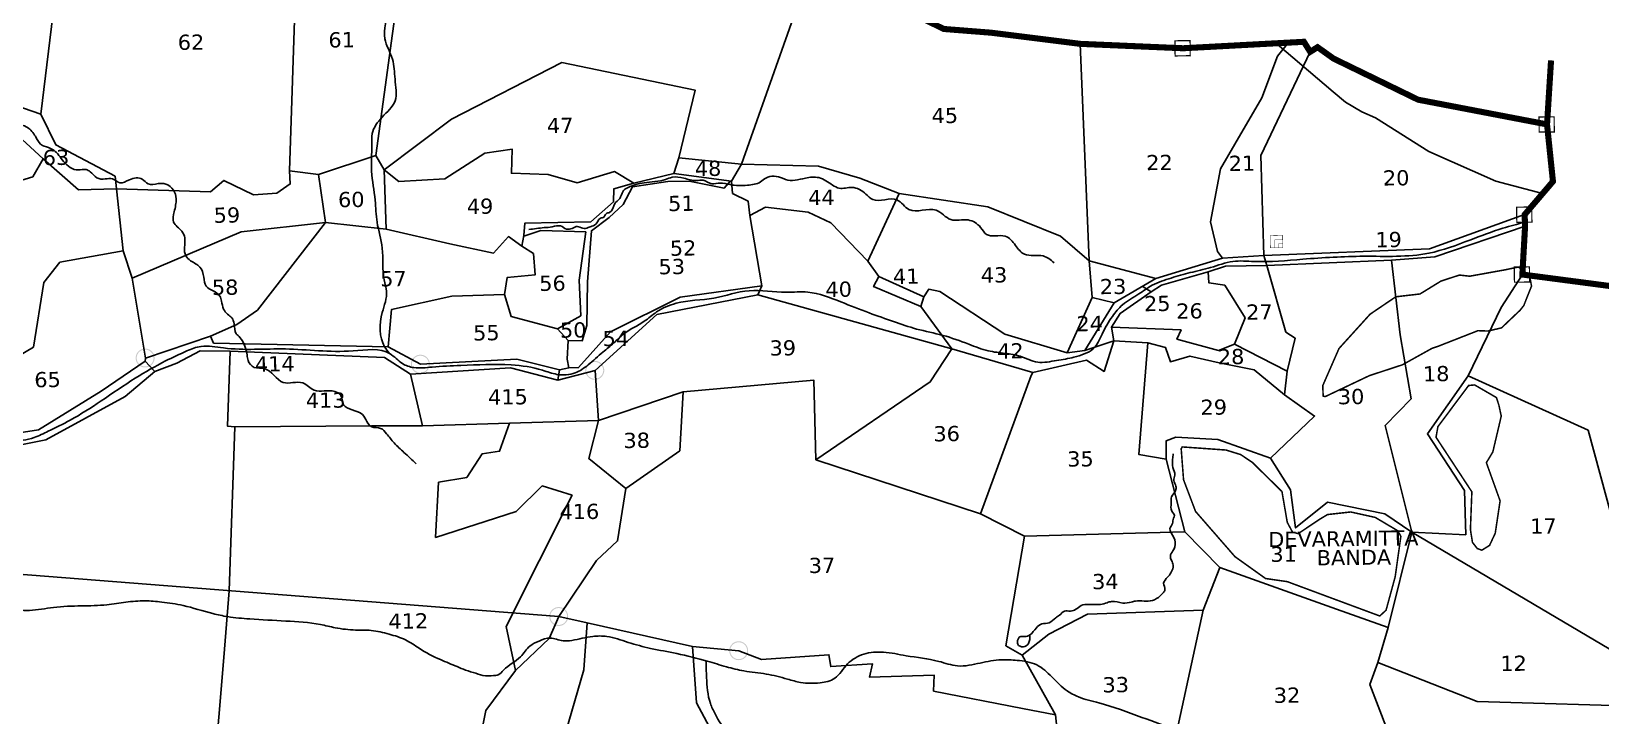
# Model space of a CAD drawing. Header units: inches. Extents: x 732949 to 750565, y 1640350 to 1646067.
# Drawn here: x 744228 to 746294, y 1643260 to 1644160 of the extents above; entities that cross this region are included whole.
import ezdxf
from ezdxf.enums import TextEntityAlignment as Align

# ---------------------------------------------------------------- set-up
doc = ezdxf.new("R2010")
doc.units = ezdxf.units.IN
doc.header["$MEASUREMENT"] = 0
doc.linetypes.add('ACAD_ISO02W100', pattern=[15, 12, -3])
for name, color, linetype in [('HILL', 223, 'Continuous'), ('PLOT', 7, 'Continuous'), ('PLOT NO', 7, 'Continuous'), ('ROADS', 6, 'Continuous'), ('TANKS-STREAM', 4, 'Continuous'), ('VILLAGE BOUNDRY', 5, 'Continuous'), ('VILLAGE STONES', 240, 'Continuous')]:
    doc.layers.add(name, color=color, linetype=linetype)
doc.styles.get("Standard").update_dxf_attribs({"font": 'verdana.ttf'})

msp = doc.modelspace()

# ---------------------------------------------------------------- hatches: boundary and pattern name
at = {"layer": 'VILLAGE STONES'}
h = msp.add_hatch(color=256, dxfattribs=at)
edge = h.paths.add_edge_path(flags=16)
edge.add_arc((744377.4, 1643730.4), 11.1, -4.323, 355.677)
edge = h.paths.add_edge_path()
edge.add_arc((744377.4, 1643730.4), 12.5, -4.323, 355.677)
h = msp.add_hatch(color=256, dxfattribs=at)
edge = h.paths.add_edge_path(flags=16)
edge.add_arc((744739.9, 1643722.3), 11.1, -4.323, 355.677)
edge = h.paths.add_edge_path()
edge.add_arc((744739.9, 1643722.3), 12.5, -4.323, 355.677)
h = msp.add_hatch(color=256, dxfattribs=at)
edge = h.paths.add_edge_path(flags=16)
edge.add_arc((744969.6, 1643714.2), 11.1, -4.323, 355.677)
edge = h.paths.add_edge_path()
edge.add_arc((744969.6, 1643714.2), 12.5, -4.323, 355.677)
h = msp.add_hatch(color=256, dxfattribs=at)
edge = h.paths.add_edge_path(flags=16)
edge.add_arc((744922.1, 1643390.2), 11.1, -4.323, 355.677)
edge = h.paths.add_edge_path()
edge.add_arc((744922.1, 1643390.2), 12.5, -4.323, 355.677)
h = msp.add_hatch(color=256, dxfattribs=at)
edge = h.paths.add_edge_path(flags=16)
edge.add_arc((745159.1, 1643345.2), 11.1, -4.323, 355.677)
edge = h.paths.add_edge_path()
edge.add_arc((745159.1, 1643345.2), 12.5, -4.323, 355.677)

# ---------------------------------------------------------------- linework, layer by layer
at = {"layer": 'HILL', "ltscale": 10, "const_width": 2.03}
for points in [[(746193.1, 1643799.5), (746203.3, 1643825.1), (746200.6, 1643839), (746186.1, 1643850.2), (746168, 1643846.4), (746121.9, 1643838.1), (746108.4, 1643839.6), (746084.1, 1643831.7), (746056.4, 1643814.7), (746024.5, 1643811), (745990.7, 1643788.1), (745949.7, 1643742.9), (745928.3, 1643694), (745928.9, 1643680.3), (745931.5, 1643679.6), (745989.7, 1643707.2), (746016.8, 1643716.1), (746033.3, 1643721.5), (746072.3, 1643743.2), (746080.9, 1643746.1), (746132.7, 1643766.4), (746145.9, 1643765.9), (746163.8, 1643770.1), (746188.4, 1643793.5), (746193.1, 1643799.5)], [(746160.3, 1643668.4), (746157, 1643678.4), (746128.3, 1643695), (746120.4, 1643694.2), (746080, 1643640.1), (746077.5, 1643626.1), (746124.7, 1643554.3), (746122.8, 1643504.7), (746125.5, 1643487.8), (746131.8, 1643479.7), (746137.9, 1643477.5), (746148, 1643483.8), (746155.5, 1643499.8), (746161.9, 1643542.4), (746143.8, 1643592.7), (746152.3, 1643606.7), (746160, 1643639.4), (746163.4, 1643654), (746160.3, 1643668.4)], [(746003.4, 1643390.9), (745942.7, 1643413.4), (745881.6, 1643436.1), (745853, 1643440.2), (745812.7, 1643469), (745760.8, 1643528.5), (745745, 1643570.2), (745741.9, 1643610.9), (745743.3, 1643613.4), (745800.9, 1643609.3), (745820.3, 1643603.3), (745835.5, 1643593.1), (745874.6, 1643554.7), (745881.6, 1643514.1), (745888.6, 1643501.1), (745890.4, 1643500.7), (745896.1, 1643499.3), (745924.1, 1643518.1), (745934.6, 1643524.4), (745947.3, 1643525.8), (745965.1, 1643527.8), (745997.5, 1643520.6), (746027.2, 1643503), (746029.7, 1643498.5), (746031.2, 1643495.7), (746023.7, 1643442.4), (746011.7, 1643398.5), (746003.4, 1643390.9)]]:
    msp.add_lwpolyline(points, dxfattribs=at)
at = {"layer": 'PLOT'}
for points in [[(744284.1, 1644412.4), (744240, 1644051.3), (744194.3, 1644067.3), (744181.2, 1644049.1), (743983.5, 1643952.9)], [(744580, 1644347.1), (744567.5, 1643976.7), (744605.9, 1643972), (744614.8, 1643908.7), (744525.6, 1643793.6), (744498.3, 1643774.7), (744463.3, 1643759.2), (744467.4, 1643749.8)], [(744681.1, 1643997), (744725.1, 1644318.4)], [(746194.2, 1643919.1), (746069.1, 1643873.9), (745850.9, 1643865.2), (745796.1, 1643861.8), (745708.4, 1643835.2), (745653.5, 1643802.9), (745614.9, 1643740.3), (745591.9, 1643737.1), (745509.6, 1643762), (745424.1, 1643818.1), (745409.4, 1643820.9), (745403, 1643810.9), (745343.7, 1643837.7), (745329.3, 1643857.8), (745280.5, 1643908.5), (745250.8, 1643922.4), (745194.3, 1643928.8), (745173.8, 1643918.2), (745171.7, 1643936.8), (745151, 1643947), (745149.7, 1643963), (745162.7, 1643985.4), (745215.8, 1644135.4), (745255.8, 1644248.9)], [(745591.9, 1643737.1), (745624.7, 1643809.9), (745620.7, 1643858.4), (745609, 1644143.9)], [(745883.3, 1644145.5), (745868.6, 1644127.5), (745848, 1644072.8), (745812.6, 1644011.9), (745793.8, 1643979.5), (745780.7, 1643909.7), (745789.8, 1643870.8), (745796.1, 1643861.8)], [(745911.8, 1644133.4), (745847, 1643997.1), (745850.9, 1643865.2)], [(744681.1, 1643997), (744692.3, 1643978.2), (744781.1, 1644044.8), (744926.1, 1644119.4), (745101.6, 1644083), (745080.2, 1643993.8), (745073.7, 1643973.4), (745020.9, 1643960.7), (744995.4, 1643975.8), (744946.3, 1643961.2), (744908, 1643972.1), (744859.9, 1643973.7), (744860.8, 1644005.2), (744824.9, 1644000), (744772.3, 1643966.1), (744711.7, 1643962.8), (744692.3, 1643978.2), (744694.7, 1643899.9), (744614.8, 1643908.7)], [(744567.5, 1643976.7), (744568.6, 1643959.6), (744550.8, 1643947.5), (744520.1, 1643945.3), (744480.9, 1643964.1), (744463.5, 1643949.2), (744339.6, 1643952.9), (744338.1, 1643969.6), (744260, 1644010.8), (744240, 1644051.3)], [(744181.2, 1644049.1), (744243.3, 1643992.4), (744289.5, 1643951.6), (744339.6, 1643952.9)], [(744243.3, 1643992.4), (744229.4, 1643969), (744199.1, 1643959.8), (744184.5, 1643874.1), (744097.7, 1643868.3), (744064.2, 1643873.8), (744031.8, 1643811.9), (743992.6, 1643829.9)], [(744605.9, 1643972), (744681.1, 1643997)], [(745080.2, 1643993.8), (745162.7, 1643985.4)], [(745073.7, 1643973.4), (745149.7, 1643963)], [(745162.7, 1643985.4), (745264.3, 1643982.9), (745318.8, 1643967.3), (745370.6, 1643947), (745487.2, 1643929.2), (745582.8, 1643891), (745620.7, 1643858.4), (745708.4, 1643835.2)], [(744348.7, 1643871.3), (744339.6, 1643952.9)], [(744694.7, 1643899.9), (744778.8, 1643880.5), (744836, 1643868.6), (744855.9, 1643890.3), (744873.6, 1643877.8), (744876.3, 1643891.8), (744877.6, 1643907.9), (744964.2, 1643909.7), (744994.2, 1643936.1), (744994.6, 1643952.9), (745020.9, 1643960.7)], [(745147.7, 1643963.3), (745139.9, 1643953.8), (745094, 1643963.1), (745066, 1643962.9), (745019.2, 1643955.7), (745006.8, 1643932.4), (744988.4, 1643915.5), (744965.2, 1643897.9), (744959.9, 1643830.5), (744959, 1643773.2), (744953, 1643753.1), (744934.5, 1643753.3), (744933.1, 1643728.8), (744935.3, 1643717.6)], [(745370.6, 1643947), (745329.3, 1643857.8)], [(744614.8, 1643908.7), (744503.8, 1643896.5), (744360.3, 1643835.6)], [(745173.8, 1643918.2), (745189.8, 1643825.2), (745081.9, 1643810.3), (744990.4, 1643765), (744948.2, 1643717.9), (744935.3, 1643717.6), (744923.2, 1643714.8), (744867.1, 1643728.9), (744740.2, 1643722.2), (744697.4, 1643745.3), (744467.4, 1643749.8)], [(744876.1, 1643890.9), (744898.6, 1643898.3), (744957.6, 1643896.3), (744949.2, 1643832.7), (744951.1, 1643786), (744920.5, 1643768.8), (744934.5, 1643753.3)], [(746194.8, 1643903.9), (746075.8, 1643863.8), (746018.9, 1643859.3), (745854.6, 1643852.2), (745850.9, 1643865.2)], [(744093.1, 1643756), (744138.5, 1643762.8), (744157.1, 1643729.9), (744189.5, 1643720.7), (744230.6, 1643744.9), (744243.9, 1643829.6), (744265.1, 1643856.6), (744348.7, 1643871.3), (744360.3, 1643835.6), (744377.7, 1643730.3)], [(744873.6, 1643877.8), (744889.1, 1643867.9), (744891, 1643839.8), (744854.4, 1643836.6), (744850.5, 1643814)], [(745854.6, 1643852.2), (745800.1, 1643851.5), (745777.5, 1643843.7), (745716, 1643826.3), (745702.2, 1643817.5), (745690.7, 1643824.8)], [(745777.5, 1643843.7), (745778.5, 1643829.3), (745799.3, 1643826.2), (745826, 1643783.5), (745811.9, 1643748.7)], [(745854.6, 1643852.2), (745879.8, 1643764.5), (745891.8, 1643756.6), (745881.4, 1643713)], [(746018.9, 1643859.3), (746030.4, 1643760.9), (746044.8, 1643676.7), (746010.5, 1643641.5), (746045.8, 1643501.3)], [(745189.8, 1643825.2), (745184.3, 1643813.5), (745051.3, 1643787.5), (744969.9, 1643714.1), (744921, 1643701.3), (744923.2, 1643714.8)], [(745398.8, 1643798.4), (745336.7, 1643824.5), (745343.7, 1643837.7)], [(746191.2, 1643840.3), (746163.2, 1643797), (746119.7, 1643707.1), (746066.2, 1643630.7), (746115.1, 1643556.1), (746116.7, 1643497.9), (746045.8, 1643501.3), (746014.3, 1643375.8), (746000.9, 1643329.7), (745990.3, 1643300.7), (746024.5, 1643211.7), (746044.9, 1643205.6), (746040.4, 1643151.6), (745965.4, 1643152.4), (745801.6, 1643173), (745725.7, 1643190.8), (745639.2, 1643203), (745635.4, 1643225.4), (745580.6, 1643239.5), (745578.4, 1643240.1), (745576.5, 1643260.6)], [(744920.5, 1643768.8), (744859.3, 1643785.1), (744850.5, 1643814), (744781.4, 1643811.9), (744701.7, 1643794.2), (744697.4, 1643745.3)], [(745439.9, 1643742.7), (745184.3, 1643813.5)], [(745653.1, 1643753), (745640.4, 1643712.7), (745617.2, 1643727.6), (745546.3, 1643711.4), (745439.9, 1643742.7), (745398.8, 1643798.4), (745403, 1643810.9)], [(745702.2, 1643817.5), (745661.6, 1643789.2), (745650.2, 1643771), (745653.1, 1643753), (745614.9, 1643740.3)], [(745624.7, 1643809.9), (745653.5, 1643802.9)], [(745650.2, 1643771), (745741.7, 1643767.5), (745736.2, 1643755.3), (745791, 1643740.5), (745811.9, 1643748.7), (745881.4, 1643713), (745878.1, 1643681.8)], [(746000.9, 1643329.7), (746131.6, 1643278.2), (746369.4, 1643271.4), (746511.8, 1643263.7), (746533.3, 1643581.2), (746769.5, 1643579.9), (746769.5, 1643632.1), (746784.3, 1643768.8)], [(744463.3, 1643759.2), (744377.7, 1643730.3), (744377.5, 1643726.1), (744319.5, 1643686.9)], [(744390.1, 1643712.7), (744419.1, 1643723.5), (744449.8, 1643739.7), (744489.2, 1643739.5), (744486, 1643640.7), (744495.5, 1643639.8), (744675.7, 1643641.2), (744742.5, 1643641), (744727.1, 1643709.2), (744692.7, 1643731.2), (744489.2, 1643739.5)], [(745439.9, 1643742.7), (745411.3, 1643699), (745260.8, 1643596.5)], [(745653.1, 1643753), (745697.9, 1643750.6), (745721.2, 1643744.3), (745727.8, 1643725.4), (745753.4, 1643733), (745792.1, 1643724.1), (745837.8, 1643714.8), (745878.1, 1643681.8), (745917.5, 1643654.1), (745859.7, 1643598.6), (745790, 1643623.3), (745734.7, 1643626.3), (745722.1, 1643621.2), (745722.3, 1643597.5), (745686.3, 1643603.3), (745697.9, 1643750.6)], [(743498.4, 1643389.6), (743559.8, 1643415.4), (743691.1, 1643452.5), (743796.4, 1643483), (743944.6, 1643534.9), (744008.4, 1643532.8), (744123.7, 1643598.2), (744246.6, 1643622.8), (744351.3, 1643679.6), (744390.1, 1643712.7), (744377.5, 1643726.1)], [(744921, 1643701.3), (744858.6, 1643717.4), (744727.1, 1643709.2)], [(744969.9, 1643714.1), (744974.5, 1643648), (744857.2, 1643644.5), (744742.5, 1643641)], [(744974.5, 1643648), (745085.9, 1643685.7), (745258.2, 1643701.2), (745260.8, 1643596.5), (745477.5, 1643525.2), (745535.7, 1643495.8), (745510.9, 1643351.7), (745532.5, 1643339.4), (745576.5, 1643260.6), (745532.9, 1643269), (745415.9, 1643292.1), (745416.6, 1643312.8), (745331.4, 1643310.2), (745335.2, 1643328), (745280.4, 1643324.4), (745278, 1643339.8), (745189.1, 1643333.5), (745159.4, 1643345.1), (745098.3, 1643350.8), (744959.6, 1643381.8), (744922.3, 1643390.1), (744971.8, 1643464), (744999.7, 1643489.8), (745010.4, 1643558.8), (744961.9, 1643598), (744974.5, 1643648)], [(745546.3, 1643711.4), (745544.3, 1643707.3), (745477.5, 1643525.2)], [(746119.7, 1643707.1), (746277.7, 1643635.3), (746365.6, 1643312.1), (746045.8, 1643501.3)], [(744319.5, 1643686.9), (744236.9, 1643636), (744083.9, 1643612.4)], [(745085.9, 1643685.7), (745081.6, 1643608.4), (745010.4, 1643558.8)], [(743145.2, 1643168.4), (743320.7, 1643109.6), (743422.1, 1643075.6), (743463.3, 1643063.6), (743488, 1643057.7), (743506.8, 1643055.2), (743562.5, 1643049), (743696.4, 1643056.2), (743754, 1643055), (743969.1, 1643098.2), (744116.4, 1643132.4), (744178.7, 1643134.3), (744247.9, 1643062.3), (744281.1, 1643085.7), (744355.9, 1643098.2), (744363.6, 1643118), (744411.5, 1643131.1), (744421.1, 1643198.1), (744468.1, 1643179.2), (744481.2, 1643336.2), (744488.1, 1643424.1), (744495.5, 1643639.8)], [(744857.2, 1643644.5), (744844.2, 1643607.7), (744821.4, 1643604.5), (744801, 1643573.3), (744763.8, 1643566.8), (744760, 1643494.2), (744865.9, 1643528.4), (744900.2, 1643562), (744939.6, 1643549.7), (744852.9, 1643376.9), (744865, 1643319.1)], [(745722.3, 1643597.5), (745746.8, 1643501.5), (745792.9, 1643454.6), (745946.3, 1643400), (746014.3, 1643375.8)], [(746045.8, 1643501.3), (746010.1, 1643525.3), (745934.5, 1643540.5), (745892.5, 1643506.8), (745885.8, 1643557), (745859.7, 1643598.6)], [(745746.8, 1643501.5), (745535.7, 1643495.8)], [(745792.9, 1643454.6), (745770.9, 1643398.6), (745725.7, 1643190.8)], [(744922.3, 1643390.1), (744909.7, 1643361.1), (744865, 1643319.1), (744826.2, 1643266.3), (744806.4, 1643168), (744785.3, 1643144.1), (744772.1, 1643140.8), (744748.8, 1643138), (744468.1, 1643179.2)], [(745770.9, 1643398.6), (745618.5, 1643393.3), (745567.4, 1643366.9), (745532.5, 1643339.4)], [(744959.6, 1643381.8), (744955.3, 1643320.2), (744895.1, 1643113), (744845.1, 1643047.1), (744810, 1643016.2), (744806.2, 1643002.1), (744796.9, 1643009.7), (744611.1, 1642952.9), (744583.1, 1642955.1), (744588.8, 1642933), (744569.7, 1642932.5), (744542.4, 1642963.2), (744524.5, 1642962.2), (744522.3, 1642973.3), (744468.5, 1642979.8), (744465.2, 1643007.4), (744394.6, 1643047.7), (744368.6, 1643055.2), (744332.6, 1643044.8), (744306, 1643031.6), (744269.7, 1643018.9), (744265.2, 1643037.3), (744254.5, 1643032.5)], [(745098.3, 1643350.8), (745103.4, 1643276.6), (745127.3, 1643232.1), (745122.6, 1643150.2), (745157.9, 1643138.4), (745143.8, 1642929.2), (744973.1, 1642964.2), (744884.9, 1642978.1), (744837.3, 1643011.1), (744810, 1643016.2)]]:
    msp.add_lwpolyline(points, dxfattribs=at)
at = {"layer": 'ROADS'}
msp.add_lwpolyline([(746217.6, 1643946.9), (746156.4, 1643963.3), (746068, 1644002.3), (745997.9, 1644046.5), (745979.9, 1644054.6), (745958.5, 1644067.1), (745942.2, 1644080.7), (745868.4, 1644143.7), (745867.5, 1644144.7)], dxfattribs=at)
for points in [[(744673.2, 1644325.1), (744690.1, 1644271.3), (744699.3, 1644233.7), (744698.6, 1644190.1), (744693.1, 1644150.7), (744703.1, 1644123.7), (744706.5, 1644097.5), (744706.5, 1644068.8), (744689.4, 1644047.3), (744676.5, 1644025.8), (744675.9, 1644010.6), (744675.6, 1643976.4), (744680.4, 1643938), (744682.9, 1643909.3), (744689.8, 1643875.1), (744692.2, 1643833.2), (744695.4, 1643818), (744689.8, 1643790.3), (744692.8, 1643745.3), (744699.2, 1643736.5)], [(743081.7, 1643170.4), (743109.7, 1643197.8), (743143.7, 1643236.5), (743173.3, 1643254.2), (743207.7, 1643271.8), (743261.6, 1643301.6), (743312, 1643332.7), (743335, 1643343.5), (743361.5, 1643353.9), (743406.4, 1643369.7), (743449.1, 1643385), (743495.7, 1643398.7), (743543.7, 1643416), (743576.8, 1643432.1), (743613.1, 1643444.3), (743685.2, 1643462.6), (743738.9, 1643478), (743799.2, 1643493.8), (743833.2, 1643503.8), (743879.5, 1643518.6), (743934.2, 1643538), (743955.9, 1643541.6), (743986.6, 1643539.7), (744005.9, 1643541.2), (744030, 1643554.1), (744078, 1643584.1), (744104, 1643600.3), (744125.6, 1643608.3), (744159.2, 1643614.9), (744201.6, 1643619.9), (744231.2, 1643625.8), (744249.8, 1643634), (744278.7, 1643648.6), (744319.4, 1643673.9), (744364.5, 1643703.9), (744404.4, 1643726.5), (744432.4, 1643739.7), (744451, 1643745.7), (744480.6, 1643743.7), (744562.1, 1643742.3), (744651.2, 1643739.8), (744700, 1643736), (744716.3, 1643723.1), (744731.4, 1643717.8), (744755.4, 1643718.5), (744793.1, 1643720.6), (744859.6, 1643721.4), (744900.7, 1643714.4), (744919.8, 1643708.9), (744943.8, 1643710.9), (744960.9, 1643721.4), (744980.4, 1643738.3), (744994.7, 1643750.3), (745007.8, 1643762.2), (745034.8, 1643778.7), (745051, 1643791.1), (745076.8, 1643802.4), (745126.5, 1643809.4), (745172.9, 1643819), (745221.6, 1643817), (745250.3, 1643817.1), (745293.6, 1643804.3), (745331.1, 1643789.8), (745363, 1643778.4), (745393.4, 1643768.6), (745428, 1643760.2), (745462.1, 1643748.6), (745487.7, 1643739.9), (745510.3, 1643736.5), (745529.9, 1643732.7), (745552.9, 1643725), (745577.8, 1643727.2), (745600.7, 1643731.4), (745614.2, 1643735.8), (745626.1, 1643742.6), (745637.7, 1643761.8), (745651.3, 1643785.2), (745664.6, 1643800.6), (745686.3, 1643814.8), (745703.8, 1643826.1), (745728.6, 1643835.7), (745753.8, 1643842.8), (745780.6, 1643849.4), (745810, 1643857.5), (745837.9, 1643857.5), (745902, 1643860.4), (745982.4, 1643864.3), (746068.1, 1643868.4), (746122.2, 1643885.7), (746165.6, 1643901.2), (746194.6, 1643909.2)], [(743922.6, 1643470.6), (743968.1, 1643472.9), (744007.3, 1643478.8), (744031.9, 1643485.6), (744056, 1643486.4), (744076.1, 1643480.8), (744092.8, 1643464), (744116.8, 1643441.9), (744140.7, 1643420.3), (744161.5, 1643411), (744183.1, 1643403.4), (744204.4, 1643399.3), (744225.3, 1643398.3), (744256.7, 1643402.1), (744293.5, 1643404.2), (744327, 1643405.6), (744352.1, 1643409.1), (744377.1, 1643410.8), (744399.2, 1643409.2), (744427.3, 1643404.7), (744466.6, 1643394.1), (744486.1, 1643390), (744515.2, 1643387), (744562.6, 1643384.2), (744608.3, 1643379.6), (744627.8, 1643375.4), (744654.6, 1643372.4), (744675.2, 1643371.9), (744698.6, 1643367), (744720.3, 1643359.4), (744738.2, 1643348.4), (744766.3, 1643333.5), (744788.4, 1643324.2), (744799.3, 1643319.7), (744812.9, 1643315.5), (744825.5, 1643312.2), (744836, 1643312.5), (744842.4, 1643313.5), (744849.4, 1643319.7), (744871.9, 1643337.3), (744884.2, 1643351.3), (744896.3, 1643357.9), (744910.8, 1643361.8), (744927.9, 1643358.2), (744939.3, 1643358.8), (744967.1, 1643364), (744985.5, 1643364), (745013.6, 1643356.2), (745043.1, 1643348.3), (745077.5, 1643341.4), (745117.8, 1643331.3), (745142.9, 1643324.1), (745166.1, 1643318.5), (745195.4, 1643314.5), (745223.4, 1643307.8), (745240.7, 1643303.5), (745266.3, 1643303), (745285.7, 1643308.9), (745302.5, 1643327.8), (745323.9, 1643340.6), (745349.8, 1643343.3), (745379.6, 1643338.6), (745422.5, 1643331.2), (745447.5, 1643325.2), (745477.3, 1643329), (745505.2, 1643333.2), (745525.8, 1643332.5), (745551.7, 1643326.5), (745571.5, 1643310.7), (745591.8, 1643292.3), (745606.5, 1643284.4), (745633.6, 1643276.4), (745689.9, 1643257.5), (745737.4, 1643240.7), (745760.6, 1643232.2), (745785.3, 1643218.1), (745801.3, 1643211.4), (745833, 1643205.7), (745852.2, 1643198.8), (745871.3, 1643195.4), (745899.1, 1643191), (745919, 1643188), (745929.2, 1643184.3), (745950.9, 1643177), (745962.7, 1643176.5), (746003.9, 1643169.3), (746027.7, 1643166.2), (746059.8, 1643163.9), (746089.6, 1643163.3), (746119.2, 1643162.4), (746127.6, 1643158.8), (746153.6, 1643152.2), (746183, 1643149.5), (746206, 1643144.3), (746248.9, 1643134.7), (746311.2, 1643117.8), (746354.6, 1643105.5), (746379.2, 1643102), (746416, 1643100), (746448, 1643101.8), (746487.9, 1643103.3), (746527.4, 1643103.5), (746563, 1643100.7), (746587.7, 1643099.2), (746623.9, 1643095.8), (746682.1, 1643082.2), (746726.9, 1643073.8), (746760.7, 1643064.3), (746786.6, 1643063), (746812.2, 1643062.3), (746858.4, 1643061.6), (746904.8, 1643062.4), (746954.4, 1643058.1), (746982.6, 1643052.8), (747012, 1643053.1), (747033.9, 1643052.3), (747055.2, 1643050.6), (747074.4, 1643041.5), (747087.4, 1643034.9), (747098, 1643033.7), (747104.8, 1643041.4), (747115, 1643051.1), (747133.3, 1643064.1), (747152.8, 1643066.9), (747183.4, 1643065.5), (747196.8, 1643069.3), (747215.2, 1643084.8), (747237.2, 1643094.5), (747274.1, 1643114), (747321.1, 1643137.5), (747363.2, 1643157.3), (747412.7, 1643185.9), (747491.3, 1643216.7), (747540.6, 1643232.9), (747581.4, 1643231), (747621.6, 1643223.5), (747635.3, 1643213.6), (747644.6, 1643196.4), (747669.5, 1643151.7), (747691.7, 1643124.6), (747720.1, 1643093.8), (747744.9, 1643056.4), (747764.9, 1643033.7), (747781, 1643025.4), (747814.6, 1643018.6), (747845.2, 1643020.2), (747869.6, 1643016.2), (747894, 1643016.1), (747928.6, 1643023.2), (747964.1, 1643032.7), (747999.8, 1643036), (748059.3, 1643044.4), (748093.1, 1643049.7), (748118.1, 1643059.5), (748134.6, 1643069.6), (748140.5, 1643072.8), (748171.2, 1643067.7), (748191.1, 1643065.9), (748212.6, 1643064.3), (748238.3, 1643059.5), (748262.7, 1643054), (748284.1, 1643046.1), (748297.5, 1643039), (748309, 1643019.8), (748322.7, 1642998.5), (748336.4, 1642985.3), (748358.3, 1642971.8), (748372.2, 1642960.4), (748379.5, 1642940.7), (748387.4, 1642915.2), (748392.8, 1642898.7), (748411.4, 1642861.5), (748421, 1642834.1), (748431.9, 1642802.9), (748437, 1642790.6), (748438.7, 1642779.1), (748433.6, 1642768.7), (748424.8, 1642756.2), (748400.9, 1642733.1), (748369.3, 1642713.7), (748330.7, 1642689.4), (748293.1, 1642663.1), (748266.1, 1642646.3), (748244, 1642632.2), (748220.5, 1642618.2), (748182, 1642608.4), (748160.2, 1642585.1), (748146.2, 1642565.9), (748136.2, 1642536.5), (748135.6, 1642519.4), (748133.1, 1642486.5), (748128, 1642463.3), (748117, 1642438.5), (748101, 1642412.6), (748093.1, 1642399.3), (748079.6, 1642373.1), (748075.7, 1642351.1), (748069.6, 1642305.3), (748065.5, 1642292.5), (748043.6, 1642263.8), (748015.5, 1642222.3), (747972.3, 1642159.4), (747948.3, 1642120.9), (747933.8, 1642097.3), (747924.8, 1642062.8), (747906.9, 1642018.3), (747899.9, 1641990), (747877.3, 1641951.8), (747846.7, 1641920.7), (747841.6, 1641911.2), (747834.6, 1641890.1), (747823.6, 1641870.9), (747814.2, 1641856.1), (747808.1, 1641853.1)], [(745116, 1643331.8), (745116.8, 1643310), (745121.8, 1643275.9), (745128, 1643262.1), (745144.3, 1643234.8), (745152.2, 1643219.9), (745155.8, 1643195.7), (745161.9, 1643167.3), (745169.5, 1643128.7), (745182.3, 1643094.7), (745200.2, 1643051.9), (745219.8, 1643017.1), (745241.8, 1642982.8), (745278.1, 1642921.3), (745311.3, 1642868.7), (745339.3, 1642825.5), (745349, 1642807.6), (745366.2, 1642757.4), (745390.4, 1642697.6), (745400.6, 1642661.3), (745406.3, 1642625), (745415.6, 1642590.7), (745423.8, 1642566), (745445.5, 1642519.3), (745455, 1642488.8), (745459, 1642459.9), (745469.7, 1642422.4), (745474.3, 1642393.1), (745482.5, 1642368.7), (745487.4, 1642348.7), (745487.7, 1642322.8), (745495, 1642298.8), (745513.7, 1642255.4), (745526.5, 1642220.1), (745551, 1642188.8), (745559.5, 1642161.8), (745572.8, 1642121.7), (745582.3, 1642092.2), (745600.3, 1642064), (745630.9, 1642032.7), (745649.3, 1642013.8), (745663.6, 1641993.7), (745670.1, 1641977.5)]]:
    msp.add_spline(points, degree=3, dxfattribs=at)
at = {"layer": 'TANKS-STREAM', "const_width": 0.507}
for points in [[(745859.1, 1643891.8), (745875.5, 1643892), (745875.7, 1643875.6), (745859.3, 1643875.4)], [(745865.1, 1643885.9), (745875.6, 1643886), (745875.7, 1643875.6), (745865.2, 1643875.5)], [(745869.9, 1643880.7), (745875.6, 1643880.8), (745875.7, 1643875.6), (745870, 1643875.5)]]:
    msp.add_lwpolyline(points, close=True, dxfattribs=at)
at = {"layer": 'TANKS-STREAM'}
for points in [[(743682.4, 1644439.5), (743680.1, 1644445.8), (743681.4, 1644450.4), (743688.3, 1644457.8), (743687.3, 1644470.4), (743698, 1644479.5), (743700.5, 1644488.6), (743705, 1644495.2), (743713.2, 1644497.2), (743721.5, 1644496.6), (743726, 1644494.5), (743729.9, 1644488), (743739.7, 1644479.8), (743756.6, 1644480.5), (743765.3, 1644473.4), (743769.4, 1644465.9), (743773.9, 1644457.7), (743794.7, 1644445.8), (743805.6, 1644424.8), (743830.9, 1644417.6), (743854.4, 1644395), (743875, 1644388.4), (743884.6, 1644365.7), (743900.3, 1644356.4), (743912.3, 1644327.7), (743924.1, 1644320), (743932.8, 1644313.7), (743937.4, 1644297.3), (743946.5, 1644289.4), (743958.9, 1644284.5), (743971.8, 1644280.4), (743984.7, 1644261.5), (744005.7, 1644255), (744012.5, 1644244.7), (744019, 1644229.6), (744039.7, 1644218), (744052.9, 1644189.6), (744074.8, 1644176.2), (744080.4, 1644153.9), (744091, 1644140.9), (744097.9, 1644138.7), (744111.3, 1644129.4), (744120.2, 1644118.9), (744123.3, 1644109.9), (744135, 1644104.4), (744141.8, 1644102.7), (744153.2, 1644094.9), (744161.2, 1644083.4), (744168.2, 1644076), (744179.4, 1644072.2), (744189.5, 1644063.6), (744197.3, 1644049.3), (744205.8, 1644041.2), (744222.7, 1644033.7), (744232.9, 1644022.2), (744239.8, 1644011.8), (744250.1, 1644007.3), (744257, 1644003.9), (744270.1, 1643988.9), (744289.4, 1643977.9), (744299.6, 1643978.5), (744305.1, 1643975.6), (744313.7, 1643967.6), (744325, 1643966.1), (744334.3, 1643966.3), (744344.2, 1643960.9), (744356.8, 1643965.1), (744373.7, 1643965.7), (744381.3, 1643959.8), (744394.7, 1643959.9), (744404.5, 1643959.4), (744414.8, 1643951.4), (744418.2, 1643940), (744415.7, 1643922.8), (744414.8, 1643909.4), (744425.8, 1643897.2), (744429.6, 1643888.4), (744431, 1643864.8), (744437.3, 1643858.5), (744449.5, 1643850.1), (744454.7, 1643836.8), (744457.7, 1643825), (744466.8, 1643819), (744475.9, 1643811.8), (744478, 1643805.3), (744480.8, 1643794.7), (744486, 1643788), (744491.6, 1643783.2), (744494.5, 1643775.4), (744497.5, 1643762.3), (744502.3, 1643757.5), (744508.7, 1643746.2), (744511.8, 1643734.2), (744512.9, 1643727.2), (744521.2, 1643718.1), (744534.6, 1643716.4), (744559.4, 1643698.2), (744584.9, 1643697.6), (744600.1, 1643688), (744627.1, 1643686.5), (744635, 1643681), (744638.8, 1643669), (744663.6, 1643655.9), (744675.9, 1643639.8), (744687.5, 1643637.8), (744695.5, 1643630.7), (744705.4, 1643618.7), (744718.3, 1643606.2), (744734.2, 1643591.3)], [(744882.7, 1643899.4), (744902.8, 1643902), (744913.6, 1643903.1), (744924.6, 1643904.2), (744932.3, 1643900.2), (744939.6, 1643900.9), (744946.6, 1643903.6), (744953.8, 1643901.1), (744961.1, 1643902), (744965.9, 1643904.1), (744969.1, 1643905.1), (744977.3, 1643914.4), (744981.5, 1643915.9), (744984.6, 1643920.4), (744989.1, 1643921.9), (744996.2, 1643934), (745001.9, 1643939.6), (745004.1, 1643943.4), (745007.6, 1643950.8), (745013.5, 1643955), (745034.6, 1643961), (745062.9, 1643965.5), (745071.5, 1643968.3), (745086.9, 1643967.1), (745103.5, 1643963.9), (745112.2, 1643964.4), (745123.9, 1643959.7), (745134.6, 1643960.7), (745147.7, 1643958.6), (745170.7, 1643957.9), (745187.8, 1643962.2), (745195, 1643967.3), (745216.9, 1643967.2), (745220.7, 1643965.5), (745246.9, 1643967.1), (745264.7, 1643967.8), (745282.8, 1643958), (745291.4, 1643953.9), (745308.4, 1643955), (745326.7, 1643946.1), (745335.6, 1643939.1), (745367.6, 1643938.5), (745383.4, 1643925.8), (745419.2, 1643924.8), (745438.4, 1643912.7), (745461.4, 1643912.1), (745477.7, 1643902.3), (745485.4, 1643893.1), (745510, 1643890.8), (745523.8, 1643878.6), (745535.5, 1643867), (745560, 1643864.8), (745574.6, 1643855.8)], [(745542.6, 1643366.1), (745540.6, 1643354.6), (745534, 1643350.4), (745526.6, 1643353.7), (745527, 1643360.2), (745529.2, 1643363.4), (745536, 1643363.8), (745542.6, 1643366.1), (745551.2, 1643375.2), (745558.5, 1643380.7), (745567.9, 1643381.8), (745576.6, 1643388.5), (745581.8, 1643392), (745588.2, 1643397.2), (745595.9, 1643397.3), (745603.3, 1643399.7), (745610.1, 1643404.5), (745620.6, 1643406.1), (745635.6, 1643406.1), (745644.5, 1643408.4), (745650, 1643410), (745665, 1643407.9), (745676.2, 1643409.1), (745681.8, 1643410.5), (745703.9, 1643411.2), (745709.5, 1643413.7), (745718.6, 1643422), (745720.4, 1643425.5), (745718.8, 1643434), (745724, 1643442), (745728.4, 1643447.8), (745731.4, 1643457.9), (745729.1, 1643464.1), (745727.6, 1643469.3), (745731.1, 1643476.7), (745733.6, 1643481.9), (745732.1, 1643494.4), (745727.1, 1643506), (745730.3, 1643512.7), (745731.7, 1643519.7), (745732.9, 1643523), (745729.5, 1643528.9), (745728.8, 1643539.6), (745729.3, 1643547.8), (745734.6, 1643555.9), (745734.9, 1643561.7), (745732.3, 1643569.1), (745733.5, 1643576.4), (745731, 1643586.4), (745730.6, 1643597.3), (745731.4, 1643604.2)]]:
    msp.add_spline(points, degree=3, dxfattribs=at)
at = {"layer": 'VILLAGE BOUNDRY', "linetype": 'ACAD_ISO02W100', "ltscale": 2, "const_width": 8}
for points in [[(745255.8, 1644248.9), (745429.1, 1644163.5), (745491.3, 1644158.6), (745609, 1644143.9), (745744.3, 1644138.1), (745903.5, 1644146.6), (745911.8, 1644133.4), (745921.5, 1644139.5), (745942.6, 1644124.5), (746053.9, 1644070.4), (746223.7, 1644037.9), (746231.5, 1643962.8), (746194.2, 1643919.1), (746194.8, 1643903.9), (746191.2, 1643840.3), (746539.5, 1643794.6)], [(746223.7, 1644037.9), (746229, 1644122.1)]]:
    msp.add_lwpolyline(points, dxfattribs=at)
at = {"layer": 'VILLAGE BOUNDRY'}
msp.add_lwpolyline([(740656.3, 1643724.5), (744922.3, 1643390.1)], dxfattribs=at)
at = {"layer": 'VILLAGE STONES', "const_width": 1.59}
for points in [[(745733.7, 1644147.9), (745753.6, 1644148.2), (745753.8, 1644128.3), (745733.9, 1644128)], [(746213.1, 1644047.7), (746233, 1644047.9), (746233.3, 1644028), (746213.4, 1644027.8)], [(746183.6, 1643928.9), (746203.6, 1643929.2), (746203.8, 1643909.3), (746183.9, 1643909)], [(746180.6, 1643850.1), (746200.5, 1643850.4), (746200.7, 1643830.4), (746180.8, 1643830.2)]]:
    msp.add_lwpolyline(points, close=True, dxfattribs=at)

# ---------------------------------------------------------------- texts
at = {"layer": 'PLOT NO'}
for s, p in [('62', (744437.8, 1644146.1)), ('61', (744636.2, 1644149.3)), ('45', (745430.6, 1644049.6)), ('47', (744924, 1644036.5)), ('63', (744260, 1643994.5)), ('48', (745118.8, 1643980)), ('22', (745713.3, 1643987.8)), ('21', (745821.9, 1643986.8)), ('20', (746025, 1643967.6)), ('60', (744648.9, 1643939.1)), ('44', (745268.1, 1643941.8)), ('59', (744485.1, 1643918.6)), ('49', (744818.5, 1643930.2)), ('51', (745083.6, 1643934)), ('52', (745085.9, 1643875.2)), ('19', (746015, 1643886.3)), ('57', (744704.4, 1643834.9)), ('53', (745071, 1643850.8)), ('41', (745379.7, 1643838)), ('43', (745495.4, 1643839.8)), ('58', (744482.8, 1643823.6)), ('56', (744913.9, 1643828.9)), ('40', (745290.8, 1643821)), ('23', (745652.2, 1643824.6)), ('25', (745710.4, 1643802.2)), ('26', (745752.8, 1643792.4)), ('24', (745621.4, 1643775.8)), ('27', (745844.9, 1643791.1)), ('55', (744826.8, 1643763.7)), ('50', (744941.2, 1643767.3)), ('54', (744997.3, 1643756.3)), ('39', (745217.2, 1643743.8)), ('42', (745516.9, 1643739.8)), ('28', (745807.6, 1643732.3)), ('414', (744548.2, 1643722.8)), ('18', (746077.7, 1643709.8)), ('65', (744248.9, 1643702.1)), ('413', (744615.2, 1643674.9)), ('415', (744855.2, 1643679.3)), ('30', (745965.6, 1643679.7)), ('29', (745784.8, 1643665.8)), ('36', (745433, 1643630.9)), ('38', (745024.8, 1643622.1)), ('35', (745609.2, 1643597.7)), ('416', (744949.3, 1643528.4)), ('17', (746218.9, 1643509.3)), ('DEVARAMITTA ', (745959.8, 1643492.7)), ('31', (745876.8, 1643472.3)), (' BANDA', (745965, 1643468)), ('37', (745268.8, 1643457.6)), ('34', (745642, 1643436.3)), ('412', (744724, 1643384.3)), ('12', (746179.6, 1643328.6)), ('33', (745655.7, 1643300.5)), ('32', (745881.3, 1643286.7))]:
    msp.add_text(s, height=20, rotation=0.6838, dxfattribs=at).set_placement(p, align=Align.MIDDLE_CENTER)

doc.saveas('drawing.dxf')
